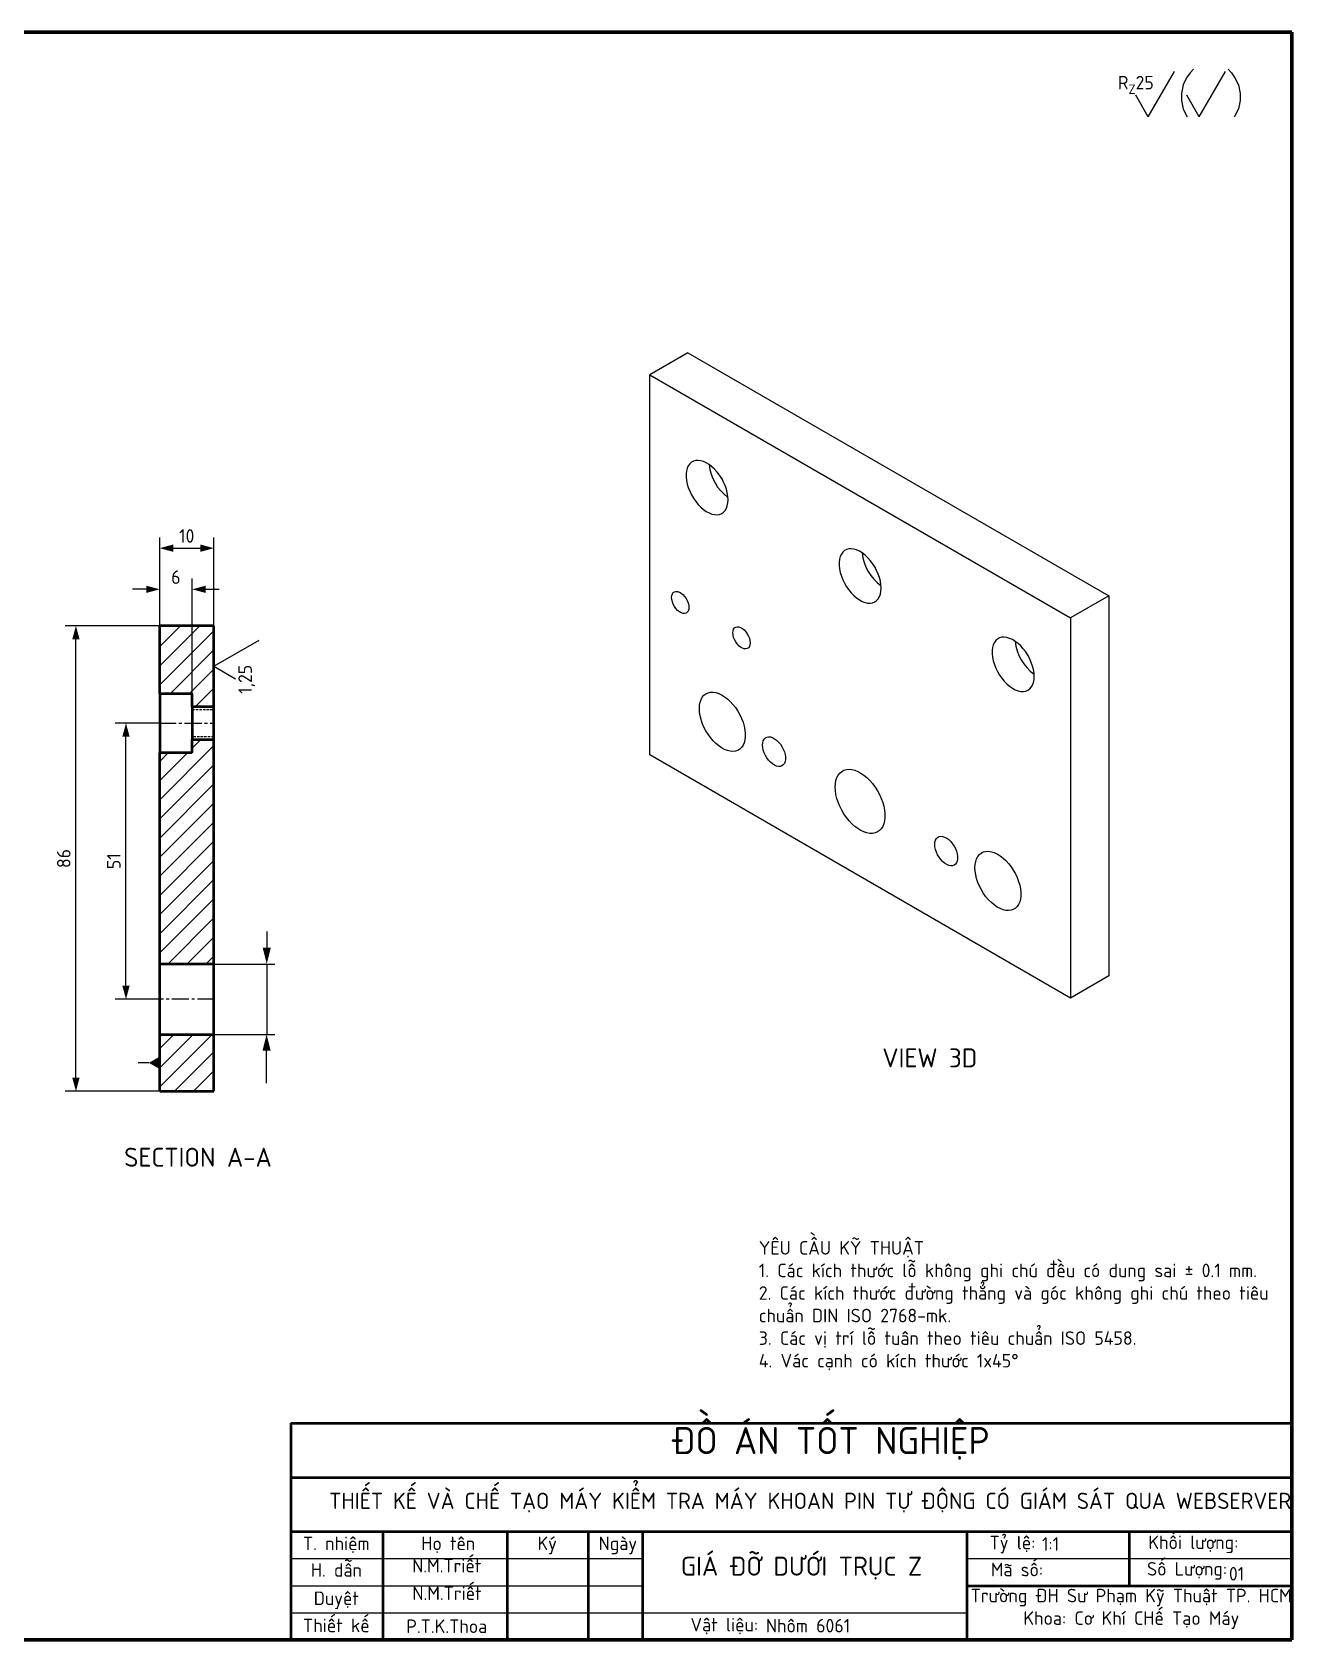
# Model space of a CAD drawing. Header units: millimetres. Extents: x -190 to 12889, y -227 to 3957.
# Drawn here: x 749.3 to 982.1, y 61.6 to 358.6 of the extents above; entities that cross this region are included whole.
import ezdxf

# ---------------------------------------------------------------- set-up
doc = ezdxf.new("R2010")
doc.units = ezdxf.units.MM
doc.header["$LTSCALE"] = 0.7
doc.header["$PDMODE"] = 35
doc.header["$PDSIZE"] = -4
doc.linetypes.add('CENTER2', pattern=[1.125, 0.75, -0.125, 0.125, -0.125])
doc.linetypes.add('HIDDEN', pattern=[9.525, 6.35, -3.175])
doc.layers.get('0').update_dxf_attribs({"color": 255})
for name, color, linetype, lineweight in [('0.5', 7, 'Continuous', 50), ('AM_5', 10, 'Continuous', 25), ('AMC_Contour', 7, 'Continuous', 50), ('CON', 7, 'Continuous', 50), ('DIM', 94, 'Continuous', 25), ('KHUNGBV', 5, 'Continuous', 70), ('TEXT', 7, 'Continuous', 25)]:
    doc.layers.add(name, color=color, linetype=linetype, lineweight=lineweight)
doc.styles.add('TCVN-7284', font='tcvn+7284-2003r.ttf')
doc.dimstyles.new('TCVN_ISO-25_RadiusDia', dxfattribs={"dimtxt": 2.5, "dimasz": 2.5, "dimexe": 2, "dimexo": 0, "dimgap": 1, "dimtad": 1, "dimtoh": 1, "dimtxsty": 'TCVN-7284', "dimblk": 'Arrow', "dimcen": 0, "dimclrd": 256, "dimclre": 256, "dimclrt": 256, "dimadec": 0, "dimazin": 0, "dimtfac": 1, "dimtofl": 0, "dimtmove": 1, "dimatfit": 0, "dimldrblk": 'Arrow', "dimfxl": 1, "dimlwd": -1, "dimlwe": -1, "dimarcsym": 0})
pattern_1 = [(45, (-4502.2992, -686479.4986), (-1.767766953, 1.767766953), [])]

# ---------------------------------------------------------------- blocks, each defined once
blk = doc.blocks.new('sjhdq')
at = {"color": 5}
for p, q in [((5366.52, 686734.28), (5359.45, 686730.2)), ((5366.52, 686734.28), (5444.3, 686689.38)), ((5359.45, 686730.2), (5437.23, 686685.3)), ((5359.45, 686659.98), (5359.45, 686730.2)), ((5444.3, 686689.38), (5437.23, 686685.3)), ((5444.3, 686689.38), (5444.3, 686619.16)), ((5437.23, 686685.3), (5437.23, 686615.08)), ((5437.23, 686615.08), (5359.45, 686659.98)), ((5444.3, 686619.16), (5437.23, 686615.08))]:
    blk.add_line(p, q, dxfattribs=at)
at = {"color": 5, "flags": 128}
for points in [[(5373.94, 686707.13), (5373.91, 686707.75), (5373.8, 686708.4), (5373.63, 686709.07), (5373.4, 686709.74), (5373.1, 686710.4), (5372.76, 686711.05), (5372.36, 686711.66), (5371.92, 686712.24), (5371.45, 686712.76), (5370.95, 686713.23), (5370.44, 686713.62), (5369.92, 686713.94), (5369.41, 686714.18), (5368.9, 686714.33), (5368.42, 686714.4), (5367.96, 686714.37), (5367.54, 686714.26), (5367.17, 686714.06), (5366.85, 686713.77), (5366.58, 686713.41), (5366.38, 686712.97), (5366.24, 686712.47), (5366.17, 686711.92), (5366.17, 686711.32), (5366.24, 686710.68), (5366.38, 686710.03), (5366.58, 686709.36), (5366.85, 686708.69), (5367.17, 686708.03), (5367.54, 686707.4), (5367.96, 686706.8), (5368.42, 686706.25), (5368.9, 686705.76), (5369.41, 686705.32), (5369.92, 686704.97), (5370.44, 686704.69), (5370.95, 686704.49), (5371.45, 686704.38), (5371.92, 686704.36), (5372.36, 686704.43), (5372.76, 686704.59), (5373.1, 686704.83), (5373.4, 686705.16), (5373.63, 686705.56), (5373.8, 686706.03), (5373.91, 686706.56), (5373.94, 686707.13)], [(5372.68, 686711.18), (5372.83, 686710.9), (5372.92, 686710.75)], [(5402.23, 686690.81), (5402.19, 686691.42), (5402.09, 686692.07), (5401.92, 686692.74), (5401.68, 686693.41), (5401.39, 686694.07), (5401.04, 686694.72), (5400.64, 686695.33), (5400.21, 686695.91), (5399.73, 686696.44), (5399.24, 686696.9), (5398.73, 686697.29), (5398.21, 686697.61), (5397.69, 686697.85), (5397.18, 686698.01), (5396.7, 686698.07), (5396.24, 686698.04), (5395.83, 686697.93), (5395.45, 686697.73), (5395.13, 686697.44), (5394.87, 686697.08), (5394.66, 686696.65), (5394.53, 686696.15), (5394.46, 686695.59), (5394.46, 686694.99), (5394.53, 686694.36), (5394.66, 686693.7), (5394.87, 686693.03), (5395.13, 686692.36), (5395.45, 686691.7), (5395.83, 686691.07), (5396.24, 686690.47), (5396.7, 686689.92), (5397.18, 686689.43), (5397.69, 686689), (5398.21, 686688.64), (5398.73, 686688.36), (5399.24, 686688.16), (5399.73, 686688.05), (5400.21, 686688.03), (5400.64, 686688.1), (5401.04, 686688.26), (5401.39, 686688.51), (5401.68, 686688.83), (5401.92, 686689.23), (5402.09, 686689.7), (5402.19, 686690.23), (5402.23, 686690.81)], [(5400.96, 686694.85), (5401.11, 686694.58), (5401.21, 686694.43)], [(5363.51, 686689.07), (5363.55, 686689.43), (5363.65, 686689.74), (5363.82, 686689.97), (5364.04, 686690.13), (5364.31, 686690.2), (5364.61, 686690.18), (5364.94, 686690.07), (5365.27, 686689.88), (5365.59, 686689.61), (5365.9, 686689.28), (5366.17, 686688.9), (5366.39, 686688.49), (5366.56, 686688.06), (5366.66, 686687.63), (5366.69, 686687.23), (5366.66, 686686.87), (5366.56, 686686.56), (5366.39, 686686.33), (5366.17, 686686.17), (5365.9, 686686.1), (5365.59, 686686.12), (5365.27, 686686.23), (5364.94, 686686.42), (5364.61, 686686.69), (5364.31, 686687.02), (5364.04, 686687.4), (5363.82, 686687.81), (5363.65, 686688.24), (5363.55, 686688.67), (5363.51, 686689.07)], [(5374.83, 686682.54), (5374.86, 686682.9), (5374.96, 686683.2), (5375.13, 686683.44), (5375.35, 686683.6), (5375.62, 686683.67), (5375.92, 686683.65), (5376.25, 686683.54), (5376.58, 686683.35), (5376.91, 686683.08), (5377.21, 686682.75), (5377.48, 686682.37), (5377.7, 686681.95), (5377.87, 686681.53), (5377.97, 686681.1), (5378.01, 686680.7), (5377.97, 686680.34), (5377.87, 686680.03), (5377.7, 686679.79), (5377.48, 686679.64), (5377.21, 686679.57), (5376.91, 686679.59), (5376.58, 686679.69), (5376.25, 686679.89), (5375.92, 686680.15), (5375.62, 686680.49), (5375.35, 686680.87), (5375.13, 686681.28), (5374.96, 686681.71), (5374.86, 686682.13), (5374.83, 686682.54)], [(5430.51, 686674.48), (5430.48, 686675.1), (5430.37, 686675.74), (5430.2, 686676.41), (5429.97, 686677.08), (5429.67, 686677.74), (5429.32, 686678.39), (5428.93, 686679.01), (5428.49, 686679.58), (5428.02, 686680.11), (5427.52, 686680.57), (5427.01, 686680.97), (5426.49, 686681.29), (5425.97, 686681.52), (5425.47, 686681.68), (5424.98, 686681.74), (5424.53, 686681.72), (5424.11, 686681.6), (5423.74, 686681.4), (5423.41, 686681.12), (5423.15, 686680.75), (5422.95, 686680.32), (5422.81, 686679.82), (5422.74, 686679.26), (5422.74, 686678.66), (5422.81, 686678.03), (5422.95, 686677.37), (5423.15, 686676.7), (5423.41, 686676.03), (5423.74, 686675.38), (5424.11, 686674.74), (5424.53, 686674.15), (5424.98, 686673.59), (5425.47, 686673.1), (5425.97, 686672.67), (5426.49, 686672.31), (5427.01, 686672.03), (5427.52, 686671.83), (5428.02, 686671.73), (5428.49, 686671.71), (5428.93, 686671.78), (5429.32, 686671.93), (5429.67, 686672.18), (5429.97, 686672.5), (5430.2, 686672.9), (5430.37, 686673.37), (5430.48, 686673.9), (5430.51, 686674.48)], [(5429.25, 686678.52), (5429.4, 686678.25), (5429.49, 686678.1)], [(5368.64, 686668.55), (5368.67, 686669.16), (5368.78, 686669.71), (5368.95, 686670.21), (5369.18, 686670.64), (5369.48, 686671), (5369.83, 686671.27), (5370.24, 686671.46), (5370.68, 686671.56), (5371.16, 686671.57), (5371.67, 686671.5), (5372.2, 686671.33), (5372.74, 686671.08), (5373.29, 686670.74), (5373.82, 686670.33), (5374.35, 686669.85), (5374.84, 686669.31), (5375.31, 686668.72), (5375.73, 686668.08), (5376.11, 686667.41), (5376.44, 686666.72), (5376.7, 686666.02), (5376.91, 686665.32), (5377.04, 686664.64), (5377.11, 686663.97), (5377.11, 686663.34), (5377.04, 686662.76), (5376.91, 686662.23), (5376.7, 686661.77), (5376.44, 686661.38), (5376.11, 686661.06), (5375.73, 686660.83), (5375.31, 686660.68), (5374.84, 686660.63), (5374.35, 686660.66), (5373.82, 686660.78), (5373.29, 686660.99), (5372.74, 686661.28), (5372.2, 686661.66), (5371.67, 686662.1), (5371.16, 686662.61), (5370.68, 686663.18), (5370.24, 686663.8), (5369.83, 686664.45), (5369.48, 686665.14), (5369.18, 686665.83), (5368.95, 686666.53), (5368.78, 686667.23), (5368.67, 686667.91), (5368.64, 686668.55)], [(5380.31, 686661.82), (5380.34, 686662.23), (5380.44, 686662.6), (5380.61, 686662.9), (5380.83, 686663.13), (5381.1, 686663.27), (5381.42, 686663.33), (5381.77, 686663.3), (5382.14, 686663.18), (5382.52, 686662.98), (5382.9, 686662.71), (5383.26, 686662.36), (5383.6, 686661.96), (5383.89, 686661.52), (5384.14, 686661.04), (5384.34, 686660.55), (5384.47, 686660.06), (5384.54, 686659.59), (5384.54, 686659.15), (5384.47, 686658.76), (5384.34, 686658.43), (5384.14, 686658.16), (5383.89, 686657.98), (5383.6, 686657.87), (5383.26, 686657.86), (5382.9, 686657.93), (5382.52, 686658.09), (5382.14, 686658.33), (5381.77, 686658.64), (5381.42, 686659.02), (5381.1, 686659.44), (5380.83, 686659.9), (5380.61, 686660.39), (5380.44, 686660.88), (5380.34, 686661.36), (5380.31, 686661.82)], [(5393.74, 686654.06), (5393.78, 686654.69), (5393.88, 686655.28), (5394.05, 686655.8), (5394.29, 686656.26), (5394.58, 686656.64), (5394.94, 686656.94), (5395.35, 686657.16), (5395.8, 686657.3), (5396.29, 686657.34), (5396.81, 686657.3), (5397.35, 686657.16), (5397.91, 686656.94), (5398.48, 686656.63), (5399.04, 686656.25), (5399.59, 686655.79), (5400.13, 686655.26), (5400.63, 686654.68), (5401.11, 686654.04), (5401.54, 686653.37), (5401.92, 686652.67), (5402.24, 686651.95), (5402.51, 686651.22), (5402.72, 686650.49), (5402.85, 686649.77), (5402.92, 686649.09), (5402.92, 686648.43), (5402.85, 686647.82), (5402.72, 686647.27), (5402.51, 686646.78), (5402.24, 686646.36), (5401.92, 686646.01), (5401.54, 686645.75), (5401.11, 686645.57), (5400.63, 686645.48), (5400.13, 686645.49), (5399.59, 686645.58), (5399.04, 686645.76), (5398.48, 686646.02), (5397.91, 686646.37), (5397.35, 686646.79), (5396.81, 686647.28), (5396.29, 686647.84), (5395.8, 686648.45), (5395.35, 686649.1), (5394.94, 686649.79), (5394.58, 686650.51), (5394.29, 686651.23), (5394.05, 686651.96), (5393.88, 686652.69), (5393.78, 686653.39), (5393.74, 686654.06)], [(5412.12, 686643.45), (5412.16, 686643.87), (5412.26, 686644.23), (5412.43, 686644.53), (5412.65, 686644.76), (5412.92, 686644.9), (5413.24, 686644.96), (5413.59, 686644.93), (5413.96, 686644.81), (5414.34, 686644.62), (5414.72, 686644.34), (5415.08, 686643.99), (5415.41, 686643.59), (5415.71, 686643.15), (5415.96, 686642.67), (5416.16, 686642.18), (5416.29, 686641.69), (5416.36, 686641.22), (5416.36, 686640.78), (5416.29, 686640.39), (5416.16, 686640.06), (5415.96, 686639.79), (5415.71, 686639.61), (5415.41, 686639.5), (5415.08, 686639.49), (5414.72, 686639.56), (5414.34, 686639.72), (5413.96, 686639.96), (5413.59, 686640.27), (5413.24, 686640.65), (5412.92, 686641.07), (5412.65, 686641.53), (5412.43, 686642.02), (5412.26, 686642.51), (5412.16, 686642.99), (5412.12, 686643.45)], [(5419.55, 686639.16), (5419.58, 686639.77), (5419.69, 686640.32), (5419.86, 686640.82), (5420.1, 686641.25), (5420.39, 686641.61), (5420.74, 686641.88), (5421.15, 686642.07), (5421.59, 686642.17), (5422.07, 686642.18), (5422.59, 686642.11), (5423.12, 686641.94), (5423.66, 686641.69), (5424.2, 686641.35), (5424.74, 686640.94), (5425.26, 686640.46), (5425.75, 686639.92), (5426.22, 686639.33), (5426.64, 686638.69), (5427.02, 686638.02), (5427.35, 686637.33), (5427.61, 686636.63), (5427.82, 686635.93), (5427.96, 686635.24), (5428.03, 686634.58), (5428.03, 686633.95), (5427.96, 686633.37), (5427.82, 686632.84), (5427.61, 686632.38), (5427.35, 686631.99), (5427.02, 686631.67), (5426.64, 686631.44), (5426.22, 686631.29), (5425.75, 686631.24), (5425.26, 686631.27), (5424.74, 686631.39), (5424.2, 686631.6), (5423.66, 686631.89), (5423.12, 686632.27), (5422.59, 686632.71), (5422.07, 686633.22), (5421.59, 686633.79), (5421.15, 686634.41), (5420.74, 686635.06), (5420.39, 686635.74), (5420.1, 686636.44), (5419.86, 686637.14), (5419.69, 686637.84), (5419.58, 686638.51), (5419.55, 686639.16)]]:
    blk.add_lwpolyline(points, dxfattribs=at)
at = {"color": 5}
for centre in [(5379.01, 686714.55), (5407.3, 686698.22), (5435.58, 686681.89)]:
    blk.add_arc(centre, 8.64, 186.0863, 233.9083, dxfattribs=at)
blk = doc.blocks.new('*U36')
at = {"layer": 'AM_5', "color": 0, "linetype": 'CENTER2', "ltscale": 6, "transparency": 16777216}
blk.add_line((-3.12, 0), (7.12, 0), dxfattribs=at)
blk = doc.blocks.new('*U37')
at = {"layer": 'AM_5', "color": 0, "linetype": 'CENTER2', "ltscale": 6, "transparency": 16777216}
blk.add_line((5.12, 0), (-5.12, 0), dxfattribs=at)
blk = doc.blocks.new('KHUNG_A3')
at = {"layer": 'CON', "color": 8, "linetype": 'Continuous', "ltscale": 0.66}
for p, q in [((296.71, 84.61), (296.71, 44.61)), ((296.71, 84.61), (481.71, 84.61)), ((296.71, 74.61), (481.71, 74.61)), ((296.71, 64.61), (481.71, 64.61)), ((313.71, 64.61), (313.71, 44.61)), ((336.71, 64.61), (336.71, 44.61)), ((351.71, 64.61), (351.71, 44.61)), ((361.71, 64.61), (361.71, 44.61)), ((421.71, 44.61), (421.71, 64.61)), ((451.71, 54.61), (451.71, 64.61)), ((421.71, 54.61), (481.71, 54.61))]:
    blk.add_line(p, q, dxfattribs=at)
at = {"layer": 'DIM', "color": 8, "linetype": 'Continuous', "ltscale": 0.66}
for p, q in [((296.71, 59.61), (361.71, 59.61)), ((421.71, 59.61), (481.71, 59.61)), ((296.71, 54.61), (361.71, 54.61)), ((296.71, 49.61), (421.71, 49.61))]:
    blk.add_line(p, q, dxfattribs=at)
at = {"layer": 'KHUNGBV', "color": 8, "linetype": 'Continuous', "ltscale": 0.66}
for p, q in [((481.71, 341.61), (61.71, 341.61)), ((481.71, 44.61), (481.71, 341.61)), ((61.71, 44.61), (481.71, 44.61))]:
    blk.add_line(p, q, dxfattribs=at)
at = {"color": 255, "attachment_point": 1, "style": 'TCVN-7284'}
for s, width, insert, char_height in [('{\\W1.485708; }ĐỒ ÁN TỐT NGHIỆP', 65.6643, (362.61, 83.93), 5), ('\\pxqc;T. nhiệm', 16.8827, (296.71, 63.68), 2.5), ('{\\W2.460912; }Họ tên', 16.8827, (317.11, 63.68), 2.5), ('{\\W4.544245; }Ký', 16.8827, (335.42, 63.68), 2.5), ('{\\W1.017842; }Ngày', 9.8035, (352.08, 63.68), 2.5), ('\\pxqc;Tỷ lệ:', 9.8035, (425.19, 63.83), 2.5), ('\\pxqc;Khối lượng:', 20.0073, (453.51, 63.88), 2.5), ('\\pxqc;H. dẫn', 16.8827, (296.71, 58.76), 2.5), ('\\pxqc;N.M.Triết', 16.8827, (317.11, 59.57), 2.5), ('{\\W0.286782; }Mã số:', 12.5818, (425.56, 58.85), 2.5), ('\\pxqc;Số Lượng:', 17.9691, (453.36, 58.98), 2.5), ('\\pxqc;Duyệt', 16.8827, (296.71, 53.54), 2.5), ('\\pxqc;N.M.Triết', 16.8827, (317.16, 54.47), 2.5), ('{\\W0.981773; }Trường ĐH Sư Phạm Kỹ Thuật TP. HCM\\P{\\W7.398439; }Khoa: Cơ Khí CHế Tạo Máy ', 61.6953, (420.88, 54.04), 2.5), ('\\pxqc;Thiết kế', 16.8827, (296.71, 48.52), 2.5), ('\\pxqc;P.T.K.Thoa', 16.8827, (317.11, 48.37), 2.5), ('\\pxi-3,l3,qc,t3;Vật liệu:', 59.8171, (346.92, 48.66), 2.5)]:
    blk.add_mtext_dynamic_manual_height_columns(s, width=width, gutter_width=88.6, heights=[0], dxfattribs=dict(at, insert=insert, char_height=char_height))
at = {"color": 255, "insert": (303.83, 71.79), "char_height": 3, "width": 178.521, "attachment_point": 1, "style": 'TCVN-7284'}
blk.add_mtext('THIẾT KẾ VÀ CHẾ TẠO MÁY KIỂM TRA MÁY KHOAN PIN TỰ ĐỘNG CÓ GIÁM SÁT QUA WEBSERVER\\P', dxfattribs=at)
blk = doc.blocks.new('Arrow')
at = {"layer": 'DIM'}
blk.add_solid([(-1, 0.27), (-1, -0.27), (0, 0)], dxfattribs=at)
blk = doc.blocks.new('*D58')
at = {"layer": 'Defpoints', "color": 0, "ltscale": 0.7, "transparency": 16777216}
for p in [(782.88, 263.29), (772.88, 248.96), (782.88, 248.96)]:
    blk.add_point(p, dxfattribs=at)
at = {"layer": 'DIM', "ltscale": 0.7, "transparency": 16777216}
for p, q in [((772.88, 248.96), (772.88, 265.29)), ((782.88, 248.96), (782.88, 265.29)), ((775.38, 263.29), (780.38, 263.29))]:
    blk.add_line(p, q, dxfattribs=at)
at = {"layer": 'DIM', "ltscale": 0.7, "transparency": 16777216, "xscale": 2.5, "yscale": 2.5, "zscale": 2.5, "rotation": 180}
blk.add_blockref('Arrow', (772.88, 263.29), dxfattribs=at)
at = {"layer": 'DIM', "ltscale": 0.7, "transparency": 16777216, "xscale": 2.5, "yscale": 2.5, "zscale": 2.5}
blk.add_blockref('Arrow', (782.88, 263.29), dxfattribs=at)
at = {"layer": 'DIM', "ltscale": 0.7, "transparency": 16777216, "insert": (777.88, 265.54), "char_height": 2.5, "attachment_point": 5, "style": 'TCVN-7284', "bg_fill": 3, "box_fill_scale": 1.1, "bg_fill_color": 256, "bg_fill_true_color": 13158600, "bg_fill_transparency": 0}
blk.add_mtext('10', dxfattribs=at)
blk = doc.blocks.new('*D126')
at = {"layer": 'Defpoints', "color": 0, "ltscale": 0.7, "transparency": 16777216}
for p in [(766.65, 230.96), (772.76, 230.96), (772.88, 179.96)]:
    blk.add_point(p, dxfattribs=at)
at = {"layer": 'DIM', "ltscale": 0.7, "transparency": 16777216}
for p, q in [((772.76, 230.96), (764.65, 230.96)), ((766.65, 182.46), (766.65, 228.46)), ((772.88, 179.96), (764.65, 179.96))]:
    blk.add_line(p, q, dxfattribs=at)
at = {"layer": 'DIM', "ltscale": 0.7, "transparency": 16777216, "xscale": 2.5, "yscale": 2.5, "zscale": 2.5}
for p, rotation in [((766.65, 230.96), 90), ((766.65, 179.96), 270)]:
    blk.add_blockref('Arrow', p, dxfattribs=dict(at, rotation=rotation))
at = {"layer": 'DIM', "ltscale": 0.7, "transparency": 16777216, "insert": (764.4, 205.46), "char_height": 2.5, "attachment_point": 5, "rotation": 90, "style": 'TCVN-7284', "bg_fill": 3, "box_fill_scale": 1.1, "bg_fill_color": 256, "bg_fill_true_color": 13158600, "bg_fill_transparency": 0}
blk.add_mtext('51', dxfattribs=at)
blk = doc.blocks.new('*D127')
at = {"layer": 'Defpoints', "color": 0, "ltscale": 0.7, "transparency": 16777216}
for p in [(757.4, 248.96), (772.88, 248.96), (772.88, 162.96)]:
    blk.add_point(p, dxfattribs=at)
at = {"layer": 'DIM', "ltscale": 0.7, "transparency": 16777216}
for p, q in [((772.88, 248.96), (755.4, 248.96)), ((757.4, 165.46), (757.4, 246.46)), ((772.88, 162.96), (755.4, 162.96))]:
    blk.add_line(p, q, dxfattribs=at)
at = {"layer": 'DIM', "ltscale": 0.7, "transparency": 16777216, "xscale": 2.5, "yscale": 2.5, "zscale": 2.5}
for p, rotation in [((757.4, 248.96), 90), ((757.4, 162.96), 270)]:
    blk.add_blockref('Arrow', p, dxfattribs=dict(at, rotation=rotation))
at = {"layer": 'DIM', "ltscale": 0.7, "transparency": 16777216, "insert": (755.15, 205.96), "char_height": 2.5, "attachment_point": 5, "rotation": 90, "style": 'TCVN-7284'}
blk.add_mtext('86', dxfattribs=at)
blk = doc.blocks.new('*D769')
at = {"layer": 'Defpoints', "color": 0, "ltscale": 0.2, "transparency": 16777216}
for p in [(778.88, 255.69), (772.88, 248.96), (778.88, 236.46)]:
    blk.add_point(p, dxfattribs=at)
at = {"layer": 'DIM', "ltscale": 0.2, "transparency": 16777216}
for p, q in [((770.38, 255.69), (767.88, 255.69)), ((772.88, 248.96), (772.88, 257.69)), ((778.88, 236.46), (778.88, 257.69)), ((781.38, 255.69), (783.88, 255.69))]:
    blk.add_line(p, q, dxfattribs=at)
at = {"layer": 'DIM', "ltscale": 0.2, "transparency": 16777216, "xscale": 2.5, "yscale": 2.5, "zscale": 2.5}
blk.add_blockref('Arrow', (772.88, 255.69), dxfattribs=at)
at = {"layer": 'DIM', "ltscale": 0.2, "transparency": 16777216, "xscale": 2.5, "yscale": 2.5, "zscale": 2.5, "rotation": 180}
blk.add_blockref('Arrow', (778.88, 255.69), dxfattribs=at)
at = {"layer": 'DIM', "ltscale": 0.2, "transparency": 16777216, "insert": (775.88, 257.94), "char_height": 2.5, "attachment_point": 5, "style": 'TCVN-7284'}
blk.add_mtext('6', dxfattribs=at)
blk = doc.blocks.new('_DatumFilled')
at = {"color": 0, "linetype": 'ByBlock'}
blk.add_solid([(0, 0.58), (-1, 0), (0, -0.58)], dxfattribs=at)

msp = doc.modelspace()

# ---------------------------------------------------------------- hatches: boundary and pattern name
at = {"linetype": 'Continuous', "lineweight": 18}
h = msp.add_hatch(dxfattribs=at)
h.set_pattern_fill('ANSI31', color=4, scale=20, style=0)
h.set_pattern_definition(pattern_1)
h.paths.add_polyline_path([(778.8839, 233.9644), (782.8839, 233.9644), (782.8839, 248.9644), (772.8839, 248.9644), (772.8839, 236.4644), (778.8839, 236.4644)], flags=0)
h = msp.add_hatch(dxfattribs=at)
h.set_pattern_fill('ANSI31', color=4, scale=20, style=0)
h.set_pattern_definition(pattern_1)
h.paths.add_polyline_path([(772.8839, 186.4644), (782.8839, 186.4644), (782.8839, 227.9644), (778.8839, 227.9644), (778.8839, 225.4644), (772.8839, 225.4644)], flags=0)
h = msp.add_hatch(dxfattribs=at)
h.set_pattern_fill('ANSI31', color=4, scale=20, style=0)
h.set_pattern_definition(pattern_1)
h.paths.add_polyline_path([(772.8839, 173.4644), (772.8839, 162.9644), (782.8839, 162.9644), (782.8839, 173.4644)], flags=0)

# ---------------------------------------------------------------- linework, layer by layer
at = {"color": 4}
msp.add_line((770.8839, 168.2144), (768.8839, 168.2144), dxfattribs=at)
for points in [[(963.9085, 351.76), (963.2714, 351.1216), (962.6337, 350.165), (961.9959, 348.8888), (961.6771, 347.2938), (961.6771, 346.0176), (961.9959, 344.4232), (962.6337, 343.147), (962.7552, 342.9646)], [(970.2963, 351.76), (970.9334, 351.1216), (971.5712, 350.165), (972.2089, 348.8888), (972.5278, 347.2938), (972.5278, 346.0176), (972.2089, 344.4232), (971.5712, 343.147), (971.4496, 342.9646)]]:
    msp.add_lwpolyline(points, dxfattribs=at)
at = {"color": 4, "linetype": 'Continuous', "lineweight": 35}
for points in [[(792.6546, 186.4644), (791.9046, 189.4644), (793.4046, 189.4644)], [(792.6282, 173.4644), (793.3782, 170.4644), (791.8782, 170.4644)]]:
    msp.add_solid(points, dxfattribs=at)
at = {"layer": '0.5', "color": 7}
for p, q in [((782.8839, 248.9644), (772.8839, 248.9644)), ((772.8839, 236.4644), (772.8839, 248.9644)), ((782.8839, 233.9644), (782.8839, 248.9644)), ((772.8839, 236.4644), (778.8839, 236.4644)), ((772.8839, 236.4644), (772.8839, 225.4644)), ((778.8839, 233.9644), (778.8839, 236.4644)), ((782.8839, 233.9644), (778.8839, 233.9644)), ((778.8839, 233.9644), (778.8839, 227.9644)), ((782.8839, 227.9644), (782.8839, 233.9644)), ((778.8839, 225.4644), (778.8839, 227.9644)), ((778.8839, 227.9644), (782.8839, 227.9644)), ((782.8839, 186.4644), (782.8839, 227.9644)), ((778.8839, 225.4644), (772.8839, 225.4644)), ((772.8839, 186.4644), (772.8839, 225.4644)), ((782.8839, 186.4644), (772.8839, 186.4644)), ((772.8839, 173.4644), (772.8839, 186.4644)), ((782.8839, 173.4644), (782.8839, 186.4644)), ((772.8839, 173.4644), (782.8839, 173.4644)), ((772.8839, 162.9644), (772.8839, 173.4644)), ((782.8839, 162.9644), (782.8839, 173.4644)), ((772.8839, 162.9644), (782.8839, 162.9644))]:
    msp.add_line(p, q, dxfattribs=at)
at = {"layer": 'DIM', "color": 4}
for p, q in [((955.5534, 342.9646), (960.3981, 351.3559)), ((964.9733, 342.9646), (969.8181, 351.3559)), ((955.5534, 342.9646), (953.2446, 346.9636)), ((964.9733, 342.9646), (962.6645, 346.9636)), ((782.8839, 241.4644), (791.2752, 246.3091)), ((782.8839, 241.4644), (786.8829, 239.1556)), ((782.8839, 186.4644), (794.1683, 186.4644)), ((782.8839, 173.4644), (794.1683, 173.4644))]:
    msp.add_line(p, q, dxfattribs=at)
at = {"layer": 'DIM', "color": 8, "linetype": 'HIDDEN', "ltscale": 0.1}
for p, q in [((778.8839, 233.4644), (782.8839, 233.4644)), ((782.8839, 228.4644), (778.8839, 228.4644))]:
    msp.add_line(p, q, dxfattribs=at)
at = {"layer": 'DIM', "color": 4, "linetype": 'Continuous'}
for p, q in [((792.6546, 192.4644), (792.6546, 189.4644)), ((792.6546, 186.4644), (792.6546, 173.4644)), ((792.6282, 164.4644), (792.6282, 170.4644))]:
    msp.add_line(p, q, dxfattribs=at)

# ---------------------------------------------------------------- block references
at = {"color": 1}
msp.add_blockref('sjhdq', (-4496.0333, -686434.8903), dxfattribs=at)
at = {"color": 4, "xscale": 2, "yscale": 2, "zscale": 2}
msp.add_blockref('_DatumFilled', (772.8839, 168.2144), dxfattribs=at)
at = {"layer": 'AM_5', "color": 1, "linetype": 'CENTER2', "ltscale": 6}
for name, p in [('*U36', (775.8839, 230.9644)), ('*U37', (777.8839, 179.9644))]:
    msp.add_blockref(name, p, dxfattribs=at)
at = {"layer": 'DIM'}
msp.add_blockref('KHUNG_A3', (500.37, 17.0074), dxfattribs=at)

# ---------------------------------------------------------------- texts
at = {"color": 3, "insert": (953.2472, 348.8719), "char_height": 2.5, "attachment_point": 5, "style": 'TCVN-7284'}
msp.add_mtext('\\A1;R{\\H0.7x;\\S^ Z;}25', dxfattribs=at)
at = {"color": 3, "insert": (788.9645, 239.0598), "char_height": 2.5, "attachment_point": 5, "rotation": 90, "style": 'TCVN-7284'}
msp.add_mtext('\\A1;1,25', dxfattribs=at)
at = {"char_height": 3.5, "width": 65.664251, "attachment_point": 1, "style": 'TCVN-7284'}
for s, insert in [('VIEW 3D', (906.4048, 170.8821)), ('SECTION A-A', (766.3092, 152.5264))]:
    msp.add_mtext(s, dxfattribs=dict(at, insert=insert))
at = {"ltscale": 0.7, "char_height": 2.5, "attachment_point": 1, "style": 'TCVN-7284'}
for s, width, insert in [('1:1', 4.500037, (935.9053, 80.5808)), ('01', 4.500037, (970.4488, 75.078)), ('Nhôm 6061', 21.128607, (884.8949, 65.4879))]:
    msp.add_mtext_dynamic_manual_height_columns(s, width=width, gutter_width=12.5, heights=[0], dxfattribs=dict(at, insert=insert))
at = {"layer": 'AMC_Contour', "color": 255, "insert": (869.1738, 76.9773), "char_height": 3.5, "attachment_point": 1, "style": 'TCVN-7284'}
msp.add_mtext_dynamic_manual_height_columns('GIÁ ĐỠ DƯỚI TRỤC Z', width=48.588197, gutter_width=17.5, heights=[0], dxfattribs=at)
at = {"layer": 'TEXT', "ltscale": 0.7, "insert": (883.5822, 135.2797), "char_height": 2.5, "attachment_point": 1, "style": 'TCVN-7284'}
msp.add_mtext_dynamic_manual_height_columns('YÊU CẦU KỸ THUẬT\\P1. Các kích thước lỗ không ghi chú đều có dung sai ± 0.1 mm. \\P2. Các kích thước đường thẳng và góc không ghi chú theo tiêu chuẩn DIN ISO 2768-mk.\\P3. Các vị trí lỗ tuân theo tiêu chuẩn ISO 5458.\\P4. Vác cạnh có kích thước 1x45°', width=95.531796, gutter_width=1722.0912, heights=[0], dxfattribs=at)

# ---------------------------------------------------------------- next in the draw order: dimensions: what is measured, and where the dimension line sits
at = {"layer": 'DIM', "ltscale": 0.7}
dim = msp.add_linear_dim(base=(782.8839, 263.292), p1=(772.8839, 248.9644), p2=(782.8839, 248.9644), dimstyle='TCVN_ISO-25_RadiusDia', override={"dimtfill": 1, "dimarcsym": 1}, dxfattribs=at)
dim.commit()
dim.dimension.update_dxf_attribs({"geometry": '*D58', "text_midpoint": (777.8839, 265.542)})
dim = msp.add_linear_dim(base=(766.6491, 230.9644), p1=(772.8839, 179.9644), p2=(772.7639, 230.9644), angle=90, dimstyle='TCVN_ISO-25_RadiusDia', override={"dimtmove": 1, "dimtfill": 1, "dimarcsym": 1}, dxfattribs=at)
dim.commit()
dim.dimension.update_dxf_attribs({"geometry": '*D126', "text_midpoint": (764.3991, 205.4644)})

# ---------------------------------------------------------------- next in the draw order: dimensions: what is measured, and where the dimension line sits
at = {"layer": 'DIM', "ltscale": 0.2}
dim = msp.add_linear_dim(base=(778.8839, 255.6866), p1=(772.8839, 248.9644), p2=(778.8839, 236.4644), dimstyle='TCVN_ISO-25_RadiusDia', dxfattribs=at)
dim.commit()
dim.dimension.update_dxf_attribs({"geometry": '*D769', "text_midpoint": (775.8839, 255.6866), "dimtype": 160})
at = {"layer": 'DIM', "ltscale": 0.7}
dim = msp.add_linear_dim(base=(757.399, 248.9644), p1=(772.8839, 162.9644), p2=(772.8839, 248.9644), angle=90, dimstyle='TCVN_ISO-25_RadiusDia', dxfattribs=at)
dim.commit()
dim.dimension.update_dxf_attribs({"geometry": '*D127', "text_midpoint": (755.149, 205.9644)})

doc.saveas('drawing.dxf')
